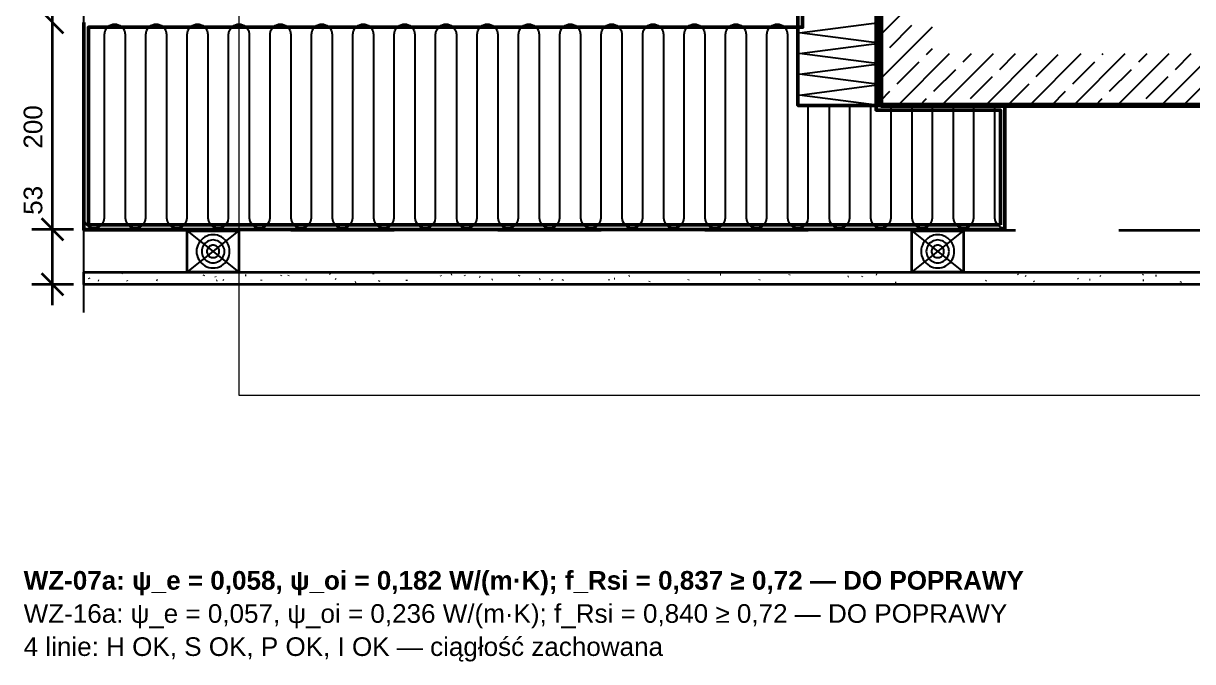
# Model space of a CAD drawing. Header units: metres. Extents: x -0.5 to 22.9, y -0.8 to 0.9.
# Drawn here: x -0.508 to 0.621, y -0.837 to -0.221 of the extents above; entities that cross this region are included whole.
import ezdxf

# ---------------------------------------------------------------- set-up
doc = ezdxf.new("R2010")
doc.units = ezdxf.units.M
doc.linetypes.add('PUNKTOWA_KROTKA', pattern=[6.3, 4.2, -1.05, 0, -1.05])
doc.layers.add('A-DET-IZOL', color=30, linetype='Continuous', lineweight=35, true_color=0xef6c00)
doc.layers.add('A-DET-MEMBRANY', color=8, linetype='PUNKTOWA_KROTKA', lineweight=25, true_color=0x455a64)
for name, color, linetype, lineweight in [('A-DET-OPIS', 2, 'Continuous', 25), ('A-DET-PRZERWA', 8, 'Continuous', 25), ('A-KRESKOWANIE', 8, 'Continuous', 18), ('A-OPISY', 2, 'Continuous', 25), ('A-SCIANY-IZOL', 4, 'Continuous', 35), ('A-SCIANY-KONSTR', 7, 'Continuous', 50), ('A-WARSTWY', 8, 'Continuous', 25), ('A-WYMIARY', 1, 'Continuous', 25)]:
    doc.layers.add(name, color=color, linetype=linetype, lineweight=lineweight)
doc.styles.add('PL_ARIAL', font='arial.ttf')
doc.styles.add('PL_ARIAL_B', font='arialbd.ttf')

msp = doc.modelspace()

# ---------------------------------------------------------------- linework, layer by layer
at = {"layer": 'A-DET-IZOL', "lineweight": 50, "ltscale": 0.01, "true_color": 0xef6c00}
msp.add_lwpolyline([(0.4355, -0.4155), (-0.4455, -0.4155), (-0.4455, -0.2245), (0.2445, -0.2245), (0.2445, 0.8455), (0.4315, 0.8455), (0.4315, 0.0045), (0.3155, 0.0045), (0.3155, -0.3045), (0.4355, -0.3045)], close=True, dxfattribs=at)
at = {"layer": 'A-DET-MEMBRANY', "linetype": 'PUNKTOWA_KROTKA', "lineweight": 35, "ltscale": 0.01, "true_color": 0x455a64, "flags": 128}
msp.add_lwpolyline([(-0.45, -0.4205), (1, -0.4205)], dxfattribs=at)
at = {"layer": 'A-DET-PRZERWA', "lineweight": 25, "ltscale": 0.01, "true_color": 0x000000}
msp.add_lwpolyline([(-0.45, -0.5), (-0.45, -0.185), (-0.47, -0.171), (-0.43, -0.159), (-0.45, -0.145), (-0.45, 0.17)], dxfattribs=at)
at = {"layer": 'A-KRESKOWANIE', "lineweight": 25, "ltscale": 0.01}
for points in [[(0.32, -0.2315), (0.37, -0.1815)], [(-0.45, -0.4085), (-0.4494, -0.4119), (-0.4477, -0.4149), (-0.445, -0.4172), (-0.4417, -0.4183), (-0.4383, -0.4183), (-0.435, -0.4172), (-0.4323, -0.4149), (-0.4306, -0.4119), (-0.43, -0.4085), (-0.43, -0.2315), (-0.4294, -0.2281), (-0.4277, -0.2251), (-0.425, -0.2228), (-0.4217, -0.2217), (-0.4183, -0.2217), (-0.415, -0.2228), (-0.4123, -0.2251), (-0.4106, -0.2281), (-0.41, -0.2315), (-0.41, -0.4085), (-0.4094, -0.4119), (-0.4077, -0.4149), (-0.405, -0.4172), (-0.4017, -0.4183), (-0.3983, -0.4183), (-0.395, -0.4172), (-0.3923, -0.4149), (-0.3906, -0.4119), (-0.39, -0.4085), (-0.39, -0.2315), (-0.3894, -0.2281), (-0.3877, -0.2251), (-0.385, -0.2228), (-0.3817, -0.2217), (-0.3783, -0.2217), (-0.375, -0.2228), (-0.3723, -0.2251), (-0.3706, -0.2281), (-0.37, -0.2315), (-0.37, -0.4085), (-0.3694, -0.4119), (-0.3677, -0.4149), (-0.365, -0.4172), (-0.3617, -0.4183), (-0.3583, -0.4183), (-0.355, -0.4172), (-0.3523, -0.4149), (-0.3506, -0.4119), (-0.35, -0.4085), (-0.35, -0.2315), (-0.3494, -0.2281), (-0.3477, -0.2251), (-0.345, -0.2228), (-0.3417, -0.2217), (-0.3383, -0.2217), (-0.335, -0.2228), (-0.3323, -0.2251), (-0.3306, -0.2281), (-0.33, -0.2315), (-0.33, -0.4085), (-0.3294, -0.4119), (-0.3277, -0.4149), (-0.325, -0.4172), (-0.3217, -0.4183), (-0.3183, -0.4183), (-0.315, -0.4172), (-0.3123, -0.4149), (-0.3106, -0.4119), (-0.31, -0.4085), (-0.31, -0.2315), (-0.3094, -0.2281), (-0.3077, -0.2251), (-0.305, -0.2228), (-0.3017, -0.2217), (-0.2983, -0.2217), (-0.295, -0.2228), (-0.2923, -0.2251), (-0.2906, -0.2281), (-0.29, -0.2315), (-0.29, -0.4085), (-0.2894, -0.4119), (-0.2877, -0.4149), (-0.285, -0.4172), (-0.2817, -0.4183), (-0.2783, -0.4183), (-0.275, -0.4172), (-0.2723, -0.4149), (-0.2706, -0.4119), (-0.27, -0.4085), (-0.27, -0.2315), (-0.2694, -0.2281), (-0.2677, -0.2251), (-0.265, -0.2228), (-0.2617, -0.2217), (-0.2583, -0.2217), (-0.255, -0.2228), (-0.2523, -0.2251), (-0.2506, -0.2281), (-0.25, -0.2315), (-0.25, -0.2315), (-0.25, -0.4085), (-0.2494, -0.4119), (-0.2477, -0.4149), (-0.245, -0.4172), (-0.2417, -0.4183), (-0.2383, -0.4183), (-0.235, -0.4172), (-0.2323, -0.4149), (-0.2306, -0.4119), (-0.23, -0.4085), (-0.23, -0.4085), (-0.23, -0.2315), (-0.2294, -0.2281), (-0.2277, -0.2251), (-0.225, -0.2228), (-0.2217, -0.2217), (-0.2183, -0.2217), (-0.215, -0.2228), (-0.2123, -0.2251), (-0.2106, -0.2281), (-0.21, -0.2315), (-0.21, -0.2315), (-0.21, -0.4085), (-0.2094, -0.4119), (-0.2077, -0.4149), (-0.205, -0.4172), (-0.2017, -0.4183), (-0.1983, -0.4183), (-0.195, -0.4172), (-0.1923, -0.4149), (-0.1906, -0.4119), (-0.19, -0.4085), (-0.19, -0.4085), (-0.19, -0.2315), (-0.1894, -0.2281), (-0.1877, -0.2251), (-0.185, -0.2228), (-0.1817, -0.2217), (-0.1783, -0.2217), (-0.175, -0.2228), (-0.1723, -0.2251), (-0.1706, -0.2281), (-0.17, -0.2315), (-0.17, -0.2315), (-0.17, -0.4085), (-0.1694, -0.4119), (-0.1677, -0.4149), (-0.165, -0.4172), (-0.1617, -0.4183), (-0.1583, -0.4183), (-0.155, -0.4172), (-0.1523, -0.4149), (-0.1506, -0.4119), (-0.15, -0.4085), (-0.15, -0.4085), (-0.15, -0.2315), (-0.1494, -0.2281), (-0.1477, -0.2251), (-0.145, -0.2228), (-0.1417, -0.2217), (-0.1383, -0.2217), (-0.135, -0.2228), (-0.1323, -0.2251), (-0.1306, -0.2281), (-0.13, -0.2315), (-0.13, -0.4085), (-0.1294, -0.4119), (-0.1277, -0.4149), (-0.125, -0.4172), (-0.1217, -0.4183), (-0.1183, -0.4183), (-0.115, -0.4172), (-0.1123, -0.4149), (-0.1106, -0.4119), (-0.11, -0.4085), (-0.11, -0.4085), (-0.11, -0.2315), (-0.1094, -0.2281), (-0.1077, -0.2251), (-0.105, -0.2228), (-0.1017, -0.2217), (-0.0983, -0.2217), (-0.095, -0.2228), (-0.0923, -0.2251), (-0.0906, -0.2281), (-0.09, -0.2315), (-0.09, -0.2315), (-0.09, -0.4085), (-0.0894, -0.4119), (-0.0877, -0.4149), (-0.085, -0.4172), (-0.0817, -0.4183), (-0.0783, -0.4183), (-0.075, -0.4172), (-0.0723, -0.4149), (-0.0706, -0.4119), (-0.07, -0.4085), (-0.07, -0.4085), (-0.07, -0.2315), (-0.0694, -0.2281), (-0.0677, -0.2251), (-0.065, -0.2228), (-0.0617, -0.2217), (-0.0583, -0.2217), (-0.055, -0.2228), (-0.0523, -0.2251), (-0.0506, -0.2281), (-0.05, -0.2315), (-0.05, -0.4085), (-0.0494, -0.4119), (-0.0477, -0.4149), (-0.045, -0.4172), (-0.0417, -0.4183), (-0.0383, -0.4183), (-0.035, -0.4172), (-0.0323, -0.4149), (-0.0306, -0.4119), (-0.03, -0.4085), (-0.03, -0.4085), (-0.03, -0.2315), (-0.0294, -0.2281), (-0.0277, -0.2251), (-0.025, -0.2228), (-0.0217, -0.2217), (-0.0183, -0.2217), (-0.015, -0.2228), (-0.0123, -0.2251), (-0.0106, -0.2281), (-0.01, -0.2315), (-0.01, -0.4085), (-0.0094, -0.4119), (-0.0077, -0.4149), (-0.005, -0.4172), (-0.0017, -0.4183), (0.0017, -0.4183), (0.005, -0.4172), (0.0077, -0.4149), (0.0094, -0.4119), (0.01, -0.4085), (0.01, -0.2315), (0.01, -0.2315), (0.0106, -0.2281), (0.0123, -0.2251), (0.015, -0.2228), (0.0183, -0.2217), (0.0217, -0.2217), (0.025, -0.2228), (0.0277, -0.2251), (0.0294, -0.2281), (0.03, -0.2315), (0.03, -0.4085), (0.0306, -0.4119), (0.0323, -0.4149), (0.035, -0.4172), (0.0383, -0.4183), (0.0417, -0.4183), (0.045, -0.4172), (0.0477, -0.4149), (0.0494, -0.4119), (0.05, -0.4085), (0.05, -0.2315), (0.05, -0.2315), (0.0506, -0.2281), (0.0523, -0.2251), (0.055, -0.2228), (0.0583, -0.2217), (0.0617, -0.2217), (0.065, -0.2228), (0.0677, -0.2251), (0.0694, -0.2281), (0.07, -0.2315), (0.07, -0.2315), (0.07, -0.4085), (0.0706, -0.4119), (0.0723, -0.4149), (0.075, -0.4172), (0.0783, -0.4183), (0.0817, -0.4183), (0.085, -0.4172), (0.0877, -0.4149), (0.0894, -0.4119), (0.09, -0.4085), (0.09, -0.4085), (0.09, -0.2315), (0.0906, -0.2281), (0.0923, -0.2251), (0.095, -0.2228), (0.0983, -0.2217), (0.1017, -0.2217), (0.105, -0.2228), (0.1077, -0.2251), (0.1094, -0.2281), (0.11, -0.2315), (0.11, -0.2315), (0.11, -0.4085), (0.11, -0.4085), (0.1106, -0.4119), (0.1123, -0.4149), (0.115, -0.4172), (0.1183, -0.4183), (0.1217, -0.4183), (0.125, -0.4172), (0.1277, -0.4149), (0.1294, -0.4119), (0.13, -0.4085), (0.13, -0.4085), (0.13, -0.2315), (0.1306, -0.2281), (0.1323, -0.2251), (0.135, -0.2228), (0.1383, -0.2217), (0.1417, -0.2217), (0.145, -0.2228), (0.1477, -0.2251), (0.1494, -0.2281), (0.15, -0.2315), (0.15, -0.2315), (0.15, -0.4085), (0.1506, -0.4119), (0.1523, -0.4149), (0.155, -0.4172), (0.1583, -0.4183), (0.1617, -0.4183), (0.165, -0.4172), (0.1677, -0.4149), (0.1694, -0.4119), (0.17, -0.4085), (0.17, -0.4085), (0.17, -0.2315), (0.1706, -0.2281), (0.1723, -0.2251), (0.175, -0.2228), (0.1783, -0.2217), (0.1817, -0.2217), (0.185, -0.2228), (0.1877, -0.2251), (0.1894, -0.2281), (0.19, -0.2315), (0.19, -0.2315), (0.19, -0.4085), (0.1906, -0.4119), (0.1923, -0.4149), (0.195, -0.4172), (0.1983, -0.4183), (0.2017, -0.4183), (0.205, -0.4172), (0.2077, -0.4149), (0.2094, -0.4119), (0.21, -0.4085), (0.21, -0.4085), (0.21, -0.2315), (0.2106, -0.2281), (0.2123, -0.2251), (0.215, -0.2228), (0.2183, -0.2217), (0.2217, -0.2217), (0.225, -0.2228), (0.2277, -0.2251), (0.2294, -0.2281), (0.23, -0.2315), (0.23, -0.2315), (0.23, -0.4085), (0.2306, -0.4119), (0.2323, -0.4149), (0.235, -0.4172), (0.2383, -0.4183), (0.2417, -0.4183), (0.245, -0.4172), (0.2477, -0.4149), (0.2494, -0.4119), (0.25, -0.4085), (0.25, -0.3)], [(0.3185, -0.3), (0.2415, -0.29), (0.3185, -0.28), (0.2415, -0.27), (0.3185, -0.26), (0.2415, -0.25), (0.3185, -0.24), (0.2415, -0.23), (0.3185, -0.22)], [(0.32, -0.274), (0.37, -0.224)], [(0.3288, -0.244), (0.35, -0.2227)], [(-0.45, -0.2315), (-0.45, -0.4085)], [(0.3642, -0.251), (0.37, -0.2452)], [(0.32, -0.2528), (0.3217, -0.251)], [(0.3359, -0.2793), (0.3571, -0.2581)], [(0.3364, -0.3), (0.3864, -0.25)], [(0.3788, -0.3), (0.4288, -0.25)], [(0.3995, -0.2581), (0.4076, -0.25)], [(0.4212, -0.3), (0.4712, -0.25)], [(0.4349, -0.2652), (0.45, -0.25)], [(0.4637, -0.3), (0.5137, -0.25)], [(0.4702, -0.2722), (0.4914, -0.251)], [(0.5056, -0.2793), (0.5268, -0.2581)], [(0.5061, -0.3), (0.5561, -0.25)], [(0.5339, -0.251), (0.5349, -0.25)], [(0.5485, -0.3), (0.5985, -0.25)], [(0.5692, -0.2581), (0.5773, -0.25)], [(0.591, -0.3), (0.641, -0.25)], [(0.6046, -0.2652), (0.6197, -0.25)], [(0.3712, -0.2864), (0.3924, -0.2652)], [(0.5409, -0.2864), (0.5621, -0.2652)], [(0.4066, -0.2934), (0.4278, -0.2722)], [(0.4425, -0.3), (0.4632, -0.2793)], [(0.5763, -0.2934), (0.5975, -0.2722)], [(0.6122, -0.3), (0.6329, -0.2793)], [(0.32, -0.2952), (0.3288, -0.2864)], [(0.3576, -0.3), (0.3642, -0.2934)], [(0.4849, -0.3), (0.4985, -0.2864)], [(0.5273, -0.3), (0.5339, -0.2934)], [(0.27, -0.3), (0.27, -0.4085), (0.2706, -0.4119), (0.2723, -0.4149), (0.275, -0.4172), (0.2783, -0.4183), (0.2817, -0.4183), (0.285, -0.4172), (0.2877, -0.4149), (0.2894, -0.4119), (0.29, -0.4085), (0.29, -0.3)], [(0.31, -0.3), (0.31, -0.4085), (0.3106, -0.4119), (0.3123, -0.4149), (0.315, -0.4172), (0.3183, -0.4183), (0.3217, -0.4183), (0.325, -0.4172), (0.3277, -0.4149), (0.3294, -0.4119), (0.33, -0.4085), (0.33, -0.3)], [(0.35, -0.3), (0.35, -0.4085), (0.3506, -0.4119), (0.3523, -0.4149), (0.355, -0.4172), (0.3583, -0.4183), (0.3617, -0.4183), (0.365, -0.4172), (0.3677, -0.4149), (0.3694, -0.4119), (0.37, -0.4085), (0.37, -0.3)], [(0.39, -0.3), (0.39, -0.4085), (0.3906, -0.4119), (0.3923, -0.4149), (0.395, -0.4172), (0.3983, -0.4183), (0.4017, -0.4183), (0.405, -0.4172), (0.4077, -0.4149), (0.4094, -0.4119), (0.41, -0.4085), (0.41, -0.3)], [(0.43, -0.3), (0.43, -0.4085), (0.4306, -0.4119), (0.4323, -0.4149), (0.435, -0.4172), (0.4383, -0.4183), (0.44, -0.4183)], [(-0.35, -0.421), (-0.325, -0.441)], [(-0.309, -0.441), (-0.3091, -0.4389), (-0.3095, -0.4369), (-0.3102, -0.4349), (-0.3111, -0.433), (-0.3123, -0.4313), (-0.3137, -0.4297), (-0.3153, -0.4283), (-0.317, -0.4271), (-0.3189, -0.4262), (-0.3209, -0.4255), (-0.3229, -0.4251), (-0.325, -0.425), (-0.3271, -0.4251), (-0.3291, -0.4255), (-0.3311, -0.4262), (-0.333, -0.4271), (-0.3347, -0.4283), (-0.3363, -0.4297), (-0.3377, -0.4313), (-0.3389, -0.433), (-0.3398, -0.4349), (-0.3405, -0.4369), (-0.3409, -0.4389), (-0.341, -0.441), (-0.3409, -0.4431), (-0.3405, -0.4451), (-0.3398, -0.4471), (-0.3389, -0.449), (-0.3377, -0.4507), (-0.3363, -0.4523), (-0.3347, -0.4537), (-0.333, -0.4549), (-0.3311, -0.4558), (-0.3291, -0.4565), (-0.3271, -0.4569), (-0.325, -0.457), (-0.3229, -0.4569), (-0.3209, -0.4565), (-0.3189, -0.4558), (-0.317, -0.4549), (-0.3153, -0.4537), (-0.3137, -0.4523), (-0.3123, -0.4507), (-0.3111, -0.449), (-0.3102, -0.4471), (-0.3095, -0.4451), (-0.3091, -0.4431), (-0.309, -0.441)], [(-0.325, -0.441), (-0.3, -0.421)], [(0.35, -0.421), (0.375, -0.441)], [(0.391, -0.441), (0.3909, -0.4389), (0.3905, -0.4369), (0.3898, -0.4349), (0.3889, -0.433), (0.3877, -0.4313), (0.3863, -0.4297), (0.3847, -0.4283), (0.383, -0.4271), (0.3811, -0.4262), (0.3791, -0.4255), (0.3771, -0.4251), (0.375, -0.425), (0.3729, -0.4251), (0.3709, -0.4255), (0.3689, -0.4262), (0.367, -0.4271), (0.3653, -0.4283), (0.3637, -0.4297), (0.3623, -0.4313), (0.3611, -0.433), (0.3602, -0.4349), (0.3595, -0.4369), (0.3591, -0.4389), (0.359, -0.441), (0.3591, -0.4431), (0.3595, -0.4451), (0.3602, -0.4471), (0.3611, -0.449), (0.3623, -0.4507), (0.3637, -0.4523), (0.3653, -0.4537), (0.367, -0.4549), (0.3689, -0.4558), (0.3709, -0.4565), (0.3729, -0.4569), (0.375, -0.457), (0.3771, -0.4569), (0.3791, -0.4565), (0.3811, -0.4558), (0.383, -0.4549), (0.3847, -0.4537), (0.3863, -0.4523), (0.3877, -0.4507), (0.3889, -0.449), (0.3898, -0.4471), (0.3905, -0.4451), (0.3909, -0.4431), (0.391, -0.441)], [(0.375, -0.441), (0.4, -0.421)], [(-0.314, -0.441), (-0.3141, -0.4396), (-0.3144, -0.4382), (-0.3148, -0.4368), (-0.3155, -0.4355), (-0.3163, -0.4343), (-0.3172, -0.4332), (-0.3183, -0.4323), (-0.3195, -0.4315), (-0.3208, -0.4308), (-0.3222, -0.4304), (-0.3236, -0.4301), (-0.325, -0.43), (-0.3264, -0.4301), (-0.3278, -0.4304), (-0.3292, -0.4308), (-0.3305, -0.4315), (-0.3317, -0.4323), (-0.3328, -0.4332), (-0.3337, -0.4343), (-0.3345, -0.4355), (-0.3352, -0.4368), (-0.3356, -0.4382), (-0.3359, -0.4396), (-0.336, -0.441), (-0.3359, -0.4424), (-0.3356, -0.4438), (-0.3352, -0.4452), (-0.3345, -0.4465), (-0.3337, -0.4477), (-0.3328, -0.4488), (-0.3317, -0.4497), (-0.3305, -0.4505), (-0.3292, -0.4512), (-0.3278, -0.4516), (-0.3264, -0.4519), (-0.325, -0.452), (-0.3236, -0.4519), (-0.3222, -0.4516), (-0.3208, -0.4512), (-0.3195, -0.4505), (-0.3183, -0.4497), (-0.3172, -0.4488), (-0.3163, -0.4477), (-0.3155, -0.4465), (-0.3148, -0.4452), (-0.3144, -0.4438), (-0.3141, -0.4424), (-0.314, -0.441)], [(-0.319, -0.441), (-0.3191, -0.4402), (-0.3192, -0.4394), (-0.3195, -0.4387), (-0.3198, -0.438), (-0.3202, -0.4373), (-0.3208, -0.4368), (-0.3213, -0.4362), (-0.322, -0.4358), (-0.3227, -0.4355), (-0.3234, -0.4352), (-0.3242, -0.4351), (-0.325, -0.435), (-0.3258, -0.4351), (-0.3266, -0.4352), (-0.3273, -0.4355), (-0.328, -0.4358), (-0.3287, -0.4362), (-0.3292, -0.4368), (-0.3298, -0.4373), (-0.3302, -0.438), (-0.3305, -0.4387), (-0.3308, -0.4394), (-0.3309, -0.4402), (-0.331, -0.441), (-0.3309, -0.4418), (-0.3308, -0.4426), (-0.3305, -0.4433), (-0.3302, -0.444), (-0.3298, -0.4447), (-0.3292, -0.4452), (-0.3287, -0.4458), (-0.328, -0.4462), (-0.3273, -0.4465), (-0.3266, -0.4468), (-0.3258, -0.4469), (-0.325, -0.447), (-0.3242, -0.4469), (-0.3234, -0.4468), (-0.3227, -0.4465), (-0.322, -0.4462), (-0.3213, -0.4458), (-0.3208, -0.4452), (-0.3202, -0.4447), (-0.3198, -0.444), (-0.3195, -0.4433), (-0.3192, -0.4426), (-0.3191, -0.4418), (-0.319, -0.441)], [(0.386, -0.441), (0.3859, -0.4396), (0.3856, -0.4382), (0.3852, -0.4368), (0.3845, -0.4355), (0.3837, -0.4343), (0.3828, -0.4332), (0.3817, -0.4323), (0.3805, -0.4315), (0.3792, -0.4308), (0.3778, -0.4304), (0.3764, -0.4301), (0.375, -0.43), (0.3736, -0.4301), (0.3722, -0.4304), (0.3708, -0.4308), (0.3695, -0.4315), (0.3683, -0.4323), (0.3672, -0.4332), (0.3663, -0.4343), (0.3655, -0.4355), (0.3648, -0.4368), (0.3644, -0.4382), (0.3641, -0.4396), (0.364, -0.441), (0.3641, -0.4424), (0.3644, -0.4438), (0.3648, -0.4452), (0.3655, -0.4465), (0.3663, -0.4477), (0.3672, -0.4488), (0.3683, -0.4497), (0.3695, -0.4505), (0.3708, -0.4512), (0.3722, -0.4516), (0.3736, -0.4519), (0.375, -0.452), (0.3764, -0.4519), (0.3778, -0.4516), (0.3792, -0.4512), (0.3805, -0.4505), (0.3817, -0.4497), (0.3828, -0.4488), (0.3837, -0.4477), (0.3845, -0.4465), (0.3852, -0.4452), (0.3856, -0.4438), (0.3859, -0.4424), (0.386, -0.441)], [(0.381, -0.441), (0.3809, -0.4402), (0.3808, -0.4394), (0.3805, -0.4387), (0.3802, -0.438), (0.3798, -0.4373), (0.3792, -0.4368), (0.3787, -0.4362), (0.378, -0.4358), (0.3773, -0.4355), (0.3766, -0.4352), (0.3758, -0.4351), (0.375, -0.435), (0.3742, -0.4351), (0.3734, -0.4352), (0.3727, -0.4355), (0.372, -0.4358), (0.3713, -0.4362), (0.3708, -0.4368), (0.3702, -0.4373), (0.3698, -0.438), (0.3695, -0.4387), (0.3692, -0.4394), (0.3691, -0.4402), (0.369, -0.441), (0.3691, -0.4418), (0.3692, -0.4426), (0.3695, -0.4433), (0.3698, -0.444), (0.3702, -0.4447), (0.3708, -0.4452), (0.3713, -0.4458), (0.372, -0.4462), (0.3727, -0.4465), (0.3734, -0.4468), (0.3742, -0.4469), (0.375, -0.447), (0.3758, -0.4469), (0.3766, -0.4468), (0.3773, -0.4465), (0.378, -0.4462), (0.3787, -0.4458), (0.3792, -0.4452), (0.3798, -0.4447), (0.3802, -0.444), (0.3805, -0.4433), (0.3808, -0.4426), (0.3809, -0.4418), (0.381, -0.441)], [(-0.35, -0.461), (-0.325, -0.441)], [(-0.325, -0.441), (-0.3, -0.461)], [(0.35, -0.461), (0.375, -0.441)], [(0.375, -0.441), (0.4, -0.461)], [(-0.4121, -0.4625), (-0.4127, -0.462)], [(-0.2115, -0.4633), (-0.2121, -0.4627)], [(-0.1702, -0.4631), (-0.1702, -0.4623)], [(-0.0951, -0.4634), (-0.0945, -0.4629)], [(0.4529, -0.4635), (0.4523, -0.463)], [(-0.4445, -0.4674), (-0.4447, -0.4667)], [(-0.4353, -0.4695), (-0.436, -0.469)], [(-0.4078, -0.4698), (-0.4079, -0.469)], [(-0.3788, -0.4691), (-0.3796, -0.4688)], [(-0.3339, -0.4645), (-0.3335, -0.4638)], [(-0.3225, -0.466), (-0.3227, -0.4652)], [(-0.3218, -0.4692), (-0.3211, -0.4688)], [(-0.3147, -0.4691), (-0.3152, -0.4685)], [(-0.2939, -0.4641), (-0.2931, -0.464)], [(-0.2781, -0.4692), (-0.2781, -0.4684)], [(-0.2594, -0.4646), (-0.259, -0.464)], [(-0.252, -0.4647), (-0.2518, -0.4639)], [(-0.2355, -0.4682), (-0.2348, -0.468)], [(-0.206, -0.468), (-0.2066, -0.4676)], [(-0.1879, -0.4707), (-0.1872, -0.4703)], [(-0.1645, -0.47), (-0.1643, -0.4692)], [(-0.1378, -0.4694), (-0.1377, -0.4686)], [(-0.1047, -0.465), (-0.1051, -0.4643)], [(-0.0814, -0.4646), (-0.0819, -0.464)], [(-0.0671, -0.466), (-0.0677, -0.4656)], [(-0.0557, -0.4681), (-0.055, -0.4677)], [(-0.0292, -0.4649), (-0.029, -0.4641)], [(-0.0097, -0.4677), (-0.0089, -0.4674)], [(0.0028, -0.4691), (0.0027, -0.4683)], [(0.0129, -0.4691), (0.0131, -0.4683)], [(0.0577, -0.4689), (0.0576, -0.4681)], [(0.0631, -0.4675), (0.0623, -0.4674)], [(0.0765, -0.4647), (0.0771, -0.4642)], [(0.0967, -0.4705), (0.0969, -0.4698)], [(0.1341, -0.4688), (0.1345, -0.4681)], [(0.1655, -0.4636), (0.1648, -0.4635)], [(0.2028, -0.4689), (0.2032, -0.4682)], [(0.2317, -0.4641), (0.232, -0.4634)], [(0.2881, -0.4654), (0.2887, -0.4648)], [(0.302, -0.4655), (0.3023, -0.4648)], [(0.3161, -0.4638), (0.3155, -0.4633)], [(0.334, -0.4711), (0.3348, -0.471)], [(0.4215, -0.4695), (0.422, -0.4688)], [(0.4603, -0.4652), (0.4599, -0.4645)], [(0.4684, -0.4703), (0.4677, -0.4699)], [(0.5111, -0.4678), (0.5105, -0.4673)], [(0.5223, -0.4686), (0.5216, -0.4684)], [(0.5326, -0.4653), (0.5321, -0.4647)], [(0.5731, -0.4636), (0.5737, -0.4631)], [(0.5741, -0.4692), (0.5733, -0.469)], [(0.5854, -0.4644), (0.5862, -0.4643)], [(0.6098, -0.471), (0.6102, -0.4702)]]:
    msp.add_lwpolyline(points, dxfattribs=at)
at = {"layer": 'A-OPISY', "lineweight": 18, "ltscale": 0.01}
msp.add_lwpolyline([(-0.3, 0.12), (-0.3, -0.58), (1.05, -0.58), (1.095, -0.5918), (1.11, -0.5918)], dxfattribs=at)
at = {"layer": 'A-SCIANY-IZOL', "lineweight": 50, "ltscale": 0.01}
msp.add_lwpolyline([(0.24, 0), (0.24, 0), (0.24, 0), (0.32, 0), (0.32, 0), (0.32, 0), (0.32, -0.3), (0.32, -0.3), (0.32, -0.3), (0.24, -0.3), (0.24, -0.3), (0.24, -0.3)], close=True, dxfattribs=at)
msp.add_lwpolyline([(0.24, -0.22), (0.24, -0.3), (0.24, -0.3), (0.24, -0.3), (0.24, -0.3), (0.24, -0.3), (0.24, -0.3), (0.24, -0.3), (0.24, -0.3), (0.24, -0.3), (0.24, -0.3), (0.24, -0.3), (0.24, -0.3), (0.24, -0.3), (0.24, -0.3), (0.24, -0.3), (0.24, -0.3), (0.24, -0.3), (0.44, -0.3), (0.44, -0.3), (0.44, -0.3), (0.44, -0.42), (0.44, -0.42), (0.44, -0.42), (-0.45, -0.42), (-0.45, -0.42), (-0.45, -0.42), (-0.45, -0.22)], dxfattribs=at)
at = {"layer": 'A-SCIANY-KONSTR', "lineweight": 70, "ltscale": 0.01}
msp.add_lwpolyline([(0.32, -0.3), (0.32, -0.3), (0.32, 0), (0.32, 0), (0.32, 0), (1, -0.0136), (1, -0.0136), (1, -0.0136), (1, -0.3), (1, -0.3), (1, -0.3), (0.32, -0.3)], close=True, dxfattribs=at)
at = {"layer": 'A-WARSTWY', "lineweight": 35, "ltscale": 0.01}
for points in [[(-0.35, -0.461), (-0.35, -0.461), (-0.35, -0.421), (-0.35, -0.421), (-0.35, -0.421), (-0.3, -0.421), (-0.3, -0.421), (-0.3, -0.421), (-0.3, -0.461), (-0.3, -0.461), (-0.3, -0.461), (-0.35, -0.461)], [(0.35, -0.461), (0.35, -0.461), (0.35, -0.421), (0.35, -0.421), (0.35, -0.421), (0.4, -0.421), (0.4, -0.421), (0.4, -0.421), (0.4, -0.461), (0.4, -0.461), (0.4, -0.461), (0.35, -0.461)], [(-0.45, -0.473), (-0.45, -0.473), (-0.45, -0.461), (-0.45, -0.461), (-0.45, -0.461), (1, -0.461), (1, -0.461), (1, -0.461), (1, -0.473), (1, -0.473), (1, -0.473), (-0.45, -0.473)]]:
    msp.add_lwpolyline(points, close=True, dxfattribs=at)
at = {"layer": 'A-WYMIARY', "lineweight": 35, "ltscale": 0.01}
for points in [[(-0.48, -0.493), (-0.48, -0.2)], [(-0.4694, -0.2306), (-0.4906, -0.2094)], [(-0.4694, -0.4306), (-0.4906, -0.4094)], [(-0.46, -0.42), (-0.5, -0.42)], [(-0.4694, -0.4836), (-0.4906, -0.4624)], [(-0.46, -0.473), (-0.5, -0.473)]]:
    msp.add_lwpolyline(points, dxfattribs=at)

# ---------------------------------------------------------------- texts
at = {"layer": 'A-DET-OPIS'}
for s, style, p in [('WZ-07a: ψ_e = 0,058, ψ_oi = 0,182 W/(m·K); f_Rsi = 0,837 ≥ 0,72 — DO POPRAWY', 'PL_ARIAL_B', (-0.508, -0.7677)), ('WZ-16a: ψ_e = 0,057, ψ_oi = 0,236 W/(m·K); f_Rsi = 0,840 ≥ 0,72 — DO POPRAWY', 'PL_ARIAL', (-0.508, -0.7997))]:
    msp.add_text(s, height=0.018, dxfattribs=dict(at, style=style)).set_placement(p)
at = {"layer": 'A-DET-OPIS', "true_color": 0x1a7f37, "style": 'PL_ARIAL'}
msp.add_text('4 linie: H OK, S OK, P OK, I OK — ciągłość zachowana', height=0.018, dxfattribs=at).set_placement((-0.508, -0.8317))
at = {"layer": 'A-WYMIARY', "style": 'PL_ARIAL'}
for s, p in [('200', (-0.49, -0.3418)), ('53', (-0.49, -0.4057))]:
    msp.add_text(s, height=0.018, rotation=90, dxfattribs=at).set_placement(p)

doc.saveas('drawing.dxf')
